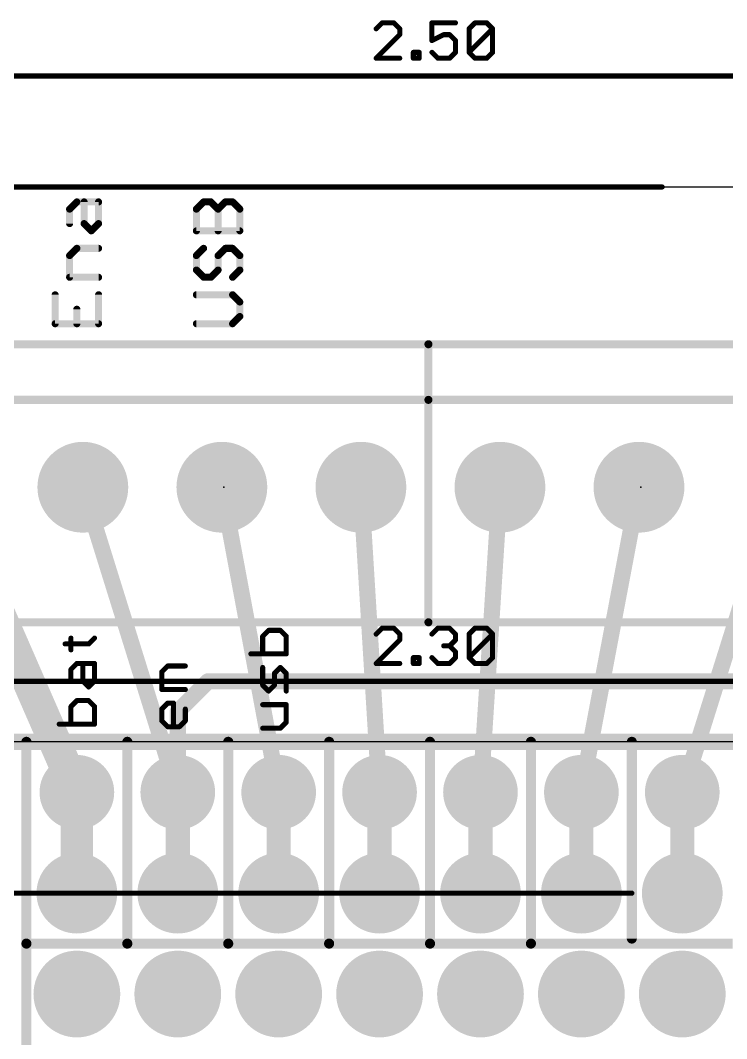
# Model space of a CAD drawing. Extents: x -40.9 to 40.6, y -25.5 to 30.2.
# Drawn here: x -10.31 to 7.47, y 3.96 to 29.59 of the extents above; entities that cross this region are included whole.
import ezdxf

# ---------------------------------------------------------------- set-up
doc = ezdxf.new("R2010")
doc.units = 0
for name, color, linetype in [('1', 12, 'CONTINUOUS'), ('16', 132, 'CONTINUOUS'), ('17', 110, 'CONTINUOUS'), ('18', 110, 'CONTINUOUS'), ('20', 53, 'CONTINUOUS'), ('21', 40, 'CONTINUOUS'), ('23', 53, 'CONTINUOUS'), ('29', 253, 'CONTINUOUS'), ('30', 253, 'CONTINUOUS'), ('47', 253, 'CONTINUOUS')]:
    doc.layers.add(name, color=color, linetype=linetype)

# ---------------------------------------------------------------- blocks, each defined once
blk = doc.blocks.new('ROUNDP')
at = {"const_width": 0.5}
blk.add_lwpolyline([(0, -0.25, 1), (0, 0.25, 1), (0, -0.25)], format="xyb", dxfattribs=at)
blk = doc.blocks.new('ROUNDV')
at = {"const_width": 0.5}
blk.add_lwpolyline([(0, -0.25, 1), (0, 0.25, 1), (0, -0.25)], format="xyb", dxfattribs=at)

msp = doc.modelspace()

# ---------------------------------------------------------------- linework, layer by layer
at = {"layer": '1'}
for points, const_width in [([(-8.89, 10.16), (-12.24, 17.84)], 0.8128), ([(-6.35, 10.16), (-8.74, 17.84)], 0.4064), ([(-3.81, 10.16), (-5.24, 17.84)], 0.4064), ([(-1.27, 10.16), (-1.74, 17.84)], 0.4064), ([(1.27, 10.16), (1.76, 17.84)], 0.4064), ([(3.81, 10.16), (5.26, 17.84)], 0.4064), ([(6.35, 10.16), (8.76, 17.84)], 0.4064)]:
    msp.add_lwpolyline(points, dxfattribs=dict(at, const_width=const_width))
for points, const_width in [([(-8.643, 17.8702, 1), (-8.837, 17.8098)], 0.2032), ([(-5.1401, 17.8586, 1), (-5.3399, 17.8214)], 0.2032), ([(-1.6386, 17.8462, 1), (-1.8414, 17.8338)], 0.2032), ([(1.8614, 17.8335, 1), (1.6586, 17.8465)], 0.2032), ([(5.3598, 17.8212, 1), (5.1602, 17.8588)], 0.2032), ([(-9.0763, 10.0788, 1), (-8.7037, 10.2412)], 0.4064), ([(-6.447, 10.1298, 1), (-6.253, 10.1902)], 0.2032), ([(-3.9099, 10.1414, 1), (-3.7101, 10.1786)], 0.2032), ([(-1.3714, 10.1538, 1), (-1.1686, 10.1662)], 0.2032), ([(1.1686, 10.1665, 1), (1.3714, 10.1535)], 0.2032), ([(3.7102, 10.1788, 1), (3.9098, 10.1412)], 0.2032), ([(6.2531, 10.1904, 1), (6.4469, 10.1296)], 0.2032)]:
    msp.add_lwpolyline(points, format="xyb", dxfattribs=dict(at, const_width=const_width))
at = {"layer": '16'}
for points, const_width in [([(-6.35, 12.192), (-5.588, 12.954)], 0.4064), ([(-5.588, 12.954), (23.622, 12.954)], 0.4064), ([(-6.35, 10.16), (-6.35, 12.192)], 0.4064), ([(-8.89, 10.16), (-8.89, 7.62)], 0.8128), ([(-6.35, 7.62), (-6.35, 10.16)], 0.4064), ([(-3.81, 10.16), (-3.81, 7.62)], 0.4064), ([(-1.27, 7.62), (-1.27, 10.16)], 0.4064), ([(1.27, 10.16), (1.27, 7.62)], 0.4064), ([(3.81, 7.62), (3.81, 10.16)], 0.4064), ([(6.35, 10.16), (6.35, 7.62)], 0.4064)]:
    msp.add_lwpolyline(points, dxfattribs=dict(at, const_width=const_width))
for points, const_width in [([(-5.588, 13.0556, 1), (-5.588, 12.8524)], 0.2032), ([(-5.5162, 12.8822, 1), (-5.6598, 13.0258)], 0.2032), ([(-6.2484, 12.192, 1), (-6.4516, 12.192)], 0.2032), ([(-6.4218, 12.2638, 1), (-6.2782, 12.1202)], 0.2032), ([(-8.6868, 10.16, 1), (-9.0932, 10.16)], 0.4064), ([(-6.2484, 10.16, 1), (-6.4516, 10.16)], 0.2032), ([(-6.4516, 10.16, 1), (-6.2484, 10.16)], 0.2032), ([(-3.7084, 10.16, 1), (-3.9116, 10.16)], 0.2032), ([(-1.1684, 10.16, 1), (-1.3716, 10.16)], 0.2032), ([(1.3716, 10.16, 1), (1.1684, 10.16)], 0.2032), ([(3.9116, 10.16, 1), (3.7084, 10.16)], 0.2032), ([(6.4516, 10.16, 1), (6.2484, 10.16)], 0.2032), ([(-9.0932, 7.62, 1), (-8.6868, 7.62)], 0.4064), ([(-6.4516, 7.62, 1), (-6.2484, 7.62)], 0.2032), ([(-3.9116, 7.62, 1), (-3.7084, 7.62)], 0.2032), ([(-1.3716, 7.62, 1), (-1.1684, 7.62)], 0.2032), ([(1.1684, 7.62, 1), (1.3716, 7.62)], 0.2032), ([(3.7084, 7.62, 1), (3.9116, 7.62)], 0.2032), ([(6.2484, 7.62, 1), (6.4516, 7.62)], 0.2032)]:
    msp.add_lwpolyline(points, format="xyb", dxfattribs=dict(at, const_width=const_width))
at = {"layer": '20'}
msp.add_line((-29.21, 25.4), (29.21, 25.4), dxfattribs=at)
at = {"layer": '21'}
msp.add_line((22.86, 11.43), (-22.86, 11.43), dxfattribs=at)
for points, const_width in [([(-9.0727, 24.8422), (-8.8905, 25.0244)], 0.1778), ([(-9.0727, 24.4778), (-9.0727, 24.8422)], 0.1778), ([(-8.8905, 25.0244), (-8.3439, 25.0244)], 0.1778), ([(-8.7083, 24.4778), (-8.7083, 25.0244)], 0.1778), ([(-8.3439, 25.0244), (-8.3439, 24.4778)], 0.1778), ([(-5.881, 24.8422), (-5.6988, 25.0244)], 0.1778), ([(-5.881, 24.2956), (-5.881, 24.8422)], 0.1778), ([(-5.6988, 25.0244), (-5.5167, 25.0244)], 0.1778), ([(-5.5167, 25.0244), (-5.3345, 24.8422)], 0.1778), ([(-5.3345, 24.8422), (-5.1523, 25.0244)], 0.1778), ([(-5.3345, 24.2956), (-5.3345, 24.8422)], 0.1778), ([(-5.1523, 25.0244), (-4.9701, 25.0244)], 0.1778), ([(-4.9701, 25.0244), (-4.7879, 24.8422)], 0.1778), ([(-4.7879, 24.8422), (-4.7879, 24.2956)], 0.1778), ([(-8.5261, 24.2956), (-8.7083, 24.4778)], 0.1778), ([(-8.3439, 24.4778), (-8.5261, 24.2956)], 0.1778), ([(-4.7879, 24.2956), (-5.881, 24.2956)], 0.1778), ([(-9.0727, 23.6728), (-8.8905, 23.855)], 0.1778), ([(-8.8905, 23.855), (-8.3439, 23.855)], 0.1778), ([(-5.6988, 23.855), (-5.881, 23.6728)], 0.1778), ([(-5.3345, 23.6728), (-5.1523, 23.855)], 0.1778), ([(-5.1523, 23.855), (-4.9701, 23.855)], 0.1778), ([(-4.9701, 23.855), (-4.7879, 23.6728)], 0.1778), ([(-9.0727, 23.1262), (-9.0727, 23.6728)], 0.1778), ([(-5.881, 23.6728), (-5.881, 23.3084)], 0.1778), ([(-5.3345, 23.3084), (-5.3345, 23.6728)], 0.1778), ([(-4.7879, 23.6728), (-4.7879, 23.3084)], 0.1778), ([(-5.881, 23.3084), (-5.6988, 23.1262)], 0.1778), ([(-5.5167, 23.1262), (-5.3345, 23.3084)], 0.1778), ([(-4.7879, 23.3084), (-4.9701, 23.1262)], 0.1778), ([(-8.3439, 23.1262), (-9.0727, 23.1262)], 0.1778), ([(-5.6988, 23.1262), (-5.5167, 23.1262)], 0.1778), ([(-9.437, 22.6856), (-9.437, 21.9568)], 0.1778), ([(-8.3439, 21.9568), (-8.3439, 22.6856)], 0.1778), ([(-4.9701, 22.6856), (-5.881, 22.6856)], 0.1778), ([(-4.7879, 22.5034), (-4.9701, 22.6856)], 0.1778), ([(-4.7879, 22.139), (-4.7879, 22.5034)], 0.1778), ([(-8.8905, 21.9568), (-8.8905, 22.3212)], 0.1778), ([(-4.9701, 21.9568), (-4.7879, 22.139)], 0.1778), ([(-9.437, 21.9568), (-8.3439, 21.9568)], 0.1778), ([(-5.881, 21.9568), (-4.9701, 21.9568)], 0.1778), ([(-0.04, 21.44), (-10.54, 21.44)], 0.2032), ([(-0.04, 20.04), (-0.04, 21.44)], 0.2032), ([(10.46, 21.44), (-0.04, 21.44)], 0.2032), ([(-0.04, 21.44), (-0.04, 20.04)], 0.2032), ([(-0.04, 20.04), (-10.54, 20.04)], 0.2032), ([(-0.04, 14.44), (-0.04, 20.04)], 0.2032), ([(-0.04, 20.04), (-0.04, 14.44)], 0.2032), ([(10.46, 20.04), (-0.04, 20.04)], 0.2032), ([(-10.54, 14.44), (-0.04, 14.44)], 0.2032), ([(-0.04, 14.44), (10.46, 14.44)], 0.2032), ([(-9.0387, 13.7455), (-9.0387, 14.0421)], 0.127), ([(-8.5938, 13.8938), (-8.4455, 14.0421)], 0.127), ([(-4.0644, 14.2371), (-4.2127, 14.0888)], 0.127), ([(-4.2127, 14.0888), (-4.2127, 13.6439)], 0.127), ([(-3.7678, 14.2371), (-4.0644, 14.2371)], 0.127), ([(-3.6195, 14.0888), (-3.7678, 14.2371)], 0.127), ([(-3.6195, 13.6439), (-3.6195, 14.0888)], 0.127), ([(-9.187, 13.8938), (-8.5938, 13.8938)], 0.127), ([(-4.5093, 13.6439), (-3.6195, 13.6439)], 0.127), ([(-9.0387, 13.2549), (-8.8904, 13.4032)], 0.127), ([(-8.8904, 13.4032), (-8.4455, 13.4032)], 0.127), ([(-8.7421, 12.9583), (-8.7421, 13.4032)], 0.127), ([(-8.4455, 13.4032), (-8.4455, 12.9583)], 0.127), ([(-6.7527, 13.1914), (-6.6044, 13.3397)], 0.127), ([(-6.6044, 13.3397), (-6.1595, 13.3397)], 0.127), ([(-4.2127, 12.8567), (-4.2127, 13.3016)], 0.127), ([(-3.7678, 13.3016), (-3.9161, 13.1533)], 0.127), ([(-3.6195, 13.1533), (-3.7678, 13.3016)], 0.127), ([(-9.0387, 12.9583), (-9.0387, 13.2549)], 0.127), ([(-6.7527, 12.7465), (-6.7527, 13.1914)], 0.127), ([(-3.9161, 13.1533), (-3.9161, 12.8567)], 0.127), ([(-3.6195, 12.7084), (-3.6195, 13.1533)], 0.127), ([(-8.5938, 12.81), (-8.7421, 12.9583)], 0.127), ([(-8.4455, 12.9583), (-8.5938, 12.81)], 0.127), ([(-4.0644, 12.7084), (-4.2127, 12.8567)], 0.127), ([(-3.9161, 12.8567), (-4.0644, 12.7084)], 0.127), ([(-6.1595, 12.7465), (-6.7527, 12.7465)], 0.127), ([(-8.8904, 12.4677), (-9.0387, 12.3194)], 0.127), ([(-9.0387, 12.3194), (-9.0387, 11.8745)], 0.127), ([(-8.5938, 12.4677), (-8.8904, 12.4677)], 0.127), ([(-8.4455, 12.3194), (-8.5938, 12.4677)], 0.127), ([(-8.4455, 11.8745), (-8.4455, 12.3194)], 0.127), ([(-6.7527, 12.2559), (-6.6044, 12.4042)], 0.127), ([(-6.7527, 11.9593), (-6.7527, 12.2559)], 0.127), ([(-6.6044, 12.4042), (-6.4561, 12.4042)], 0.127), ([(-6.4561, 12.4042), (-6.4561, 11.811)], 0.127), ([(-6.1595, 12.2559), (-6.1595, 11.9593)], 0.127), ([(-3.6195, 12.3661), (-4.2127, 12.3661)], 0.127), ([(-3.6195, 11.9212), (-3.6195, 12.3661)], 0.127), ([(-9.3353, 11.8745), (-8.4455, 11.8745)], 0.127), ([(-6.6044, 11.811), (-6.7527, 11.9593)], 0.127), ([(-6.3078, 11.811), (-6.6044, 11.811)], 0.127), ([(-6.1595, 11.9593), (-6.3078, 11.811)], 0.127), ([(-4.2127, 11.7729), (-3.7678, 11.7729)], 0.127), ([(-3.7678, 11.7729), (-3.6195, 11.9212)], 0.127), ([(-22.86, 11.43), (22.86, 11.43)], 0.4064), ([(-10.16, 6.35), (-10.16, 11.43)], 0.254), ([(-7.62, 11.43), (-7.62, 6.35)], 0.254), ([(-5.08, 11.43), (-5.08, 6.35)], 0.254), ([(-2.54, 6.35), (-2.54, 11.43)], 0.254), ([(0, 6.35), (0, 11.43)], 0.254), ([(2.54, 11.43), (2.54, 6.35)], 0.254), ([(5.08, 6.477), (5.08, 11.43)], 0.254), ([(-8.89, 10.16), (-8.89, 7.62)], 0.4064), ([(-6.35, 10.16), (-6.35, 7.62)], 0.4064), ([(-3.81, 10.16), (-3.81, 7.62)], 0.4064), ([(-1.27, 10.16), (-1.27, 7.62)], 0.4064), ([(-1.27, 9.906), (-1.27, 7.874)], 0.4064), ([(1.27, 8.128), (1.27, 9.906)], 0.4064), ([(3.81, 9.906), (3.81, 7.874)], 0.4064), ([(6.35, 7.874), (6.35, 9.906)], 0.4064), ([(-10.16, 6.35), (-7.62, 6.35)], 0.254), ([(-10.16, -6.4135), (-10.16, 6.35)], 0.254), ([(-7.62, 6.35), (-5.08, 6.35)], 0.254), ([(-5.08, 6.35), (-2.54, 6.35)], 0.254), ([(-2.54, 6.35), (0, 6.35)], 0.254), ([(0, 6.35), (2.54, 6.35)], 0.254), ([(2.54, 6.35), (7.62, 6.35)], 0.254)]:
    msp.add_lwpolyline(points, dxfattribs=dict(at, const_width=const_width))
for points, const_width in [([(-9.0282, 24.8422, 1), (-9.1171, 24.8422)], 0.0889), ([(-9.1041, 24.8736, 1), (-9.0412, 24.8107)], 0.0889), ([(-8.8905, 25.0688, 1), (-8.8905, 24.9799)], 0.0889), ([(-8.859, 24.9929, 1), (-8.9219, 25.0558)], 0.0889), ([(-8.6638, 25.0244, 1), (-8.7527, 25.0244)], 0.0889), ([(-8.2995, 25.0244, 1), (-8.3883, 25.0244)], 0.0889), ([(-8.3439, 24.9799, 1), (-8.3439, 25.0688)], 0.0889), ([(-5.8366, 24.8422, 1), (-5.9255, 24.8422)], 0.0889), ([(-5.9125, 24.8736, 1), (-5.8496, 24.8107)], 0.0889), ([(-5.6988, 25.0688, 1), (-5.6988, 24.9799)], 0.0889), ([(-5.6674, 24.9929, 1), (-5.7303, 25.0558)], 0.0889), ([(-5.4852, 25.0558, 1), (-5.5481, 24.9929)], 0.0889), ([(-5.5167, 24.9799, 1), (-5.5167, 25.0688)], 0.0889), ([(-5.29, 24.8422, 1), (-5.3789, 24.8422)], 0.0889), ([(-5.3659, 24.8736, 1), (-5.303, 24.8107)], 0.0889), ([(-5.3659, 24.8107, 1), (-5.303, 24.8736)], 0.0889), ([(-5.1523, 25.0688, 1), (-5.1523, 24.9799)], 0.0889), ([(-5.1208, 24.9929, 1), (-5.1837, 25.0558)], 0.0889), ([(-4.9387, 25.0558, 1), (-5.0015, 24.9929)], 0.0889), ([(-4.9701, 24.9799, 1), (-4.9701, 25.0688)], 0.0889), ([(-4.7435, 24.8422, 1), (-4.8324, 24.8422)], 0.0889), ([(-4.8193, 24.8107, 1), (-4.7565, 24.8736)], 0.0889), ([(-9.1171, 24.4778, 1), (-9.0282, 24.4778)], 0.0889), ([(-8.7527, 24.4778, 1), (-8.6638, 24.4778)], 0.0889), ([(-8.6768, 24.5092, 1), (-8.7397, 24.4464)], 0.0889), ([(-8.5575, 24.327, 1), (-8.4947, 24.2642)], 0.0889), ([(-8.5575, 24.2642, 1), (-8.4947, 24.327)], 0.0889), ([(-8.3883, 24.4778, 1), (-8.2995, 24.4778)], 0.0889), ([(-8.3125, 24.4464, 1), (-8.3753, 24.5092)], 0.0889), ([(-5.881, 24.34, 1), (-5.881, 24.2511)], 0.0889), ([(-4.7879, 24.2511, 1), (-4.7879, 24.34)], 0.0889), ([(-5.9255, 24.2956, 1), (-5.8366, 24.2956)], 0.0889), ([(-5.3789, 24.2956, 1), (-5.29, 24.2956)], 0.0889), ([(-4.8324, 24.2956, 1), (-4.7435, 24.2956)], 0.0889), ([(-8.8905, 23.8994, 1), (-8.8905, 23.8105)], 0.0889), ([(-8.859, 23.8235, 1), (-8.9219, 23.8864)], 0.0889), ([(-8.3439, 23.8105, 1), (-8.3439, 23.8994)], 0.0889), ([(-5.6674, 23.8235, 1), (-5.7303, 23.8864)], 0.0889), ([(-5.1523, 23.8994, 1), (-5.1523, 23.8105)], 0.0889), ([(-5.1208, 23.8235, 1), (-5.1837, 23.8864)], 0.0889), ([(-4.9387, 23.8864, 1), (-5.0015, 23.8235)], 0.0889), ([(-4.9701, 23.8105, 1), (-4.9701, 23.8994)], 0.0889), ([(-9.0282, 23.6728, 1), (-9.1171, 23.6728)], 0.0889), ([(-9.1041, 23.7042, 1), (-9.0412, 23.6413)], 0.0889), ([(-5.8366, 23.6728, 1), (-5.9255, 23.6728)], 0.0889), ([(-5.9125, 23.7042, 1), (-5.8496, 23.6413)], 0.0889), ([(-5.29, 23.6728, 1), (-5.3789, 23.6728)], 0.0889), ([(-5.3659, 23.7042, 1), (-5.303, 23.6413)], 0.0889), ([(-4.7435, 23.6728, 1), (-4.8324, 23.6728)], 0.0889), ([(-4.8193, 23.6413, 1), (-4.7565, 23.7042)], 0.0889), ([(-5.9255, 23.3084, 1), (-5.8366, 23.3084)], 0.0889), ([(-5.8496, 23.3398, 1), (-5.9125, 23.277)], 0.0889), ([(-5.3789, 23.3084, 1), (-5.29, 23.3084)], 0.0889), ([(-5.303, 23.277, 1), (-5.3659, 23.3398)], 0.0889), ([(-4.8324, 23.3084, 1), (-4.7435, 23.3084)], 0.0889), ([(-4.7565, 23.277, 1), (-4.8193, 23.3398)], 0.0889), ([(-9.0727, 23.1707, 1), (-9.0727, 23.0817)], 0.0889), ([(-9.1171, 23.1262, 1), (-9.0282, 23.1262)], 0.0889), ([(-8.3439, 23.0817, 1), (-8.3439, 23.1707)], 0.0889), ([(-5.6988, 23.1707, 1), (-5.6988, 23.0817)], 0.0889), ([(-5.7303, 23.0948, 1), (-5.6674, 23.1576)], 0.0889), ([(-5.5481, 23.1576, 1), (-5.4852, 23.0948)], 0.0889), ([(-5.5167, 23.0817, 1), (-5.5167, 23.1707)], 0.0889), ([(-5.0015, 23.1576, 1), (-4.9387, 23.0948)], 0.0889), ([(-9.3926, 22.6856, 1), (-9.4815, 22.6856)], 0.0889), ([(-8.2995, 22.6856, 1), (-8.3883, 22.6856)], 0.0889), ([(-5.881, 22.73, 1), (-5.881, 22.6411)], 0.0889), ([(-4.9387, 22.717, 1), (-5.0015, 22.6541)], 0.0889), ([(-4.9701, 22.6411, 1), (-4.9701, 22.73)], 0.0889), ([(-4.7435, 22.5034, 1), (-4.8324, 22.5034)], 0.0889), ([(-4.8193, 22.4719, 1), (-4.7565, 22.5348)], 0.0889), ([(-8.846, 22.3212, 1), (-8.9349, 22.3212)], 0.0889), ([(-4.8324, 22.139, 1), (-4.7435, 22.139)], 0.0889), ([(-4.7565, 22.1076, 1), (-4.8193, 22.1704)], 0.0889), ([(-9.437, 22.0013, 1), (-9.437, 21.9124)], 0.0889), ([(-9.4815, 21.9568, 1), (-9.3926, 21.9568)], 0.0889), ([(-8.9349, 21.9568, 1), (-8.846, 21.9568)], 0.0889), ([(-8.3883, 21.9568, 1), (-8.2995, 21.9568)], 0.0889), ([(-8.3439, 21.9124, 1), (-8.3439, 22.0013)], 0.0889), ([(-5.881, 22.0013, 1), (-5.881, 21.9124)], 0.0889), ([(-5.0015, 21.9882, 1), (-4.9387, 21.9254)], 0.0889), ([(-4.9701, 21.9124, 1), (-4.9701, 22.0013)], 0.0889), ([(0.0108, 21.44, 1), (-0.0908, 21.44)], 0.1016), ([(-0.04, 21.4908, 1), (-0.04, 21.3892)], 0.1016), ([(0.0108, 21.44, 1), (-0.0908, 21.44)], 0.1016), ([(-0.04, 21.3892, 1), (-0.04, 21.4908)], 0.1016), ([(0.0108, 20.04, 1), (-0.0908, 20.04)], 0.1016), ([(0.0108, 20.04, 1), (-0.0908, 20.04)], 0.1016), ([(-0.04, 20.0908, 1), (-0.04, 19.9892)], 0.1016), ([(-0.0908, 20.04, 1), (0.0108, 20.04)], 0.1016), ([(-0.0908, 20.04, 1), (0.0108, 20.04)], 0.1016), ([(-0.04, 19.9892, 1), (-0.04, 20.0908)], 0.1016), ([(-0.04, 14.4908, 1), (-0.04, 14.3892)], 0.1016), ([(-0.0908, 14.44, 1), (0.0108, 14.44)], 0.1016), ([(-0.0908, 14.44, 1), (0.0108, 14.44)], 0.1016), ([(-0.04, 14.3892, 1), (-0.04, 14.4908)], 0.1016), ([(-9.0069, 14.0421, 1), (-9.0704, 14.0421)], 0.0635), ([(-8.423, 14.0197, 1), (-8.468, 14.0646)], 0.0635), ([(-4.1809, 14.0888, 1), (-4.2444, 14.0888)], 0.0635), ([(-4.2351, 14.1113, 1), (-4.1902, 14.0664)], 0.0635), ([(-4.0644, 14.2689, 1), (-4.0644, 14.2054)], 0.0635), ([(-4.0419, 14.2147, 1), (-4.0868, 14.2596)], 0.0635), ([(-3.7453, 14.2596, 1), (-3.7902, 14.2147)], 0.0635), ([(-3.7678, 14.2054, 1), (-3.7678, 14.2689)], 0.0635), ([(-3.5878, 14.0888, 1), (-3.6513, 14.0888)], 0.0635), ([(-3.642, 14.0664, 1), (-3.597, 14.1113)], 0.0635), ([(-9.187, 13.9256, 1), (-9.187, 13.8621)], 0.0635), ([(-8.6162, 13.9163, 1), (-8.5713, 13.8714)], 0.0635), ([(-8.5938, 13.8621, 1), (-8.5938, 13.9256)], 0.0635), ([(-9.0704, 13.7455, 1), (-9.0069, 13.7455)], 0.0635), ([(-4.5093, 13.6757, 1), (-4.5093, 13.6122)], 0.0635), ([(-4.2444, 13.6439, 1), (-4.1809, 13.6439)], 0.0635), ([(-3.6513, 13.6439, 1), (-3.5878, 13.6439)], 0.0635), ([(-3.6195, 13.6122, 1), (-3.6195, 13.6757)], 0.0635), ([(-8.8904, 13.4349, 1), (-8.8904, 13.3714)], 0.0635), ([(-8.8679, 13.3807, 1), (-8.9128, 13.4256)], 0.0635), ([(-8.7103, 13.4032, 1), (-8.7738, 13.4032)], 0.0635), ([(-8.4138, 13.4032, 1), (-8.4773, 13.4032)], 0.0635), ([(-8.4455, 13.3714, 1), (-8.4455, 13.4349)], 0.0635), ([(-6.6044, 13.3714, 1), (-6.6044, 13.3079)], 0.0635), ([(-6.5819, 13.3172, 1), (-6.6268, 13.3621)], 0.0635), ([(-6.1595, 13.3079, 1), (-6.1595, 13.3714)], 0.0635), ([(-4.1809, 13.3016, 1), (-4.2444, 13.3016)], 0.0635), ([(-3.7453, 13.324, 1), (-3.7902, 13.2791)], 0.0635), ([(-3.7453, 13.2791, 1), (-3.7902, 13.324)], 0.0635), ([(-9.0069, 13.2549, 1), (-9.0704, 13.2549)], 0.0635), ([(-9.0611, 13.2773, 1), (-9.0162, 13.2324)], 0.0635), ([(-6.7209, 13.1914, 1), (-6.7844, 13.1914)], 0.0635), ([(-6.7751, 13.2138, 1), (-6.7302, 13.1689)], 0.0635), ([(-3.8843, 13.1533, 1), (-3.9478, 13.1533)], 0.0635), ([(-3.9385, 13.1757, 1), (-3.8936, 13.1308)], 0.0635), ([(-3.5878, 13.1533, 1), (-3.6513, 13.1533)], 0.0635), ([(-3.642, 13.1308, 1), (-3.597, 13.1757)], 0.0635), ([(-9.0704, 12.9583, 1), (-9.0069, 12.9583)], 0.0635), ([(-8.7196, 12.9808, 1), (-8.7645, 12.9359)], 0.0635), ([(-8.7738, 12.9583, 1), (-8.7103, 12.9583)], 0.0635), ([(-8.6162, 12.8325, 1), (-8.5713, 12.7876)], 0.0635), ([(-8.6162, 12.7876, 1), (-8.5713, 12.8325)], 0.0635), ([(-8.4773, 12.9583, 1), (-8.4138, 12.9583)], 0.0635), ([(-8.423, 12.9359, 1), (-8.468, 12.9808)], 0.0635), ([(-4.1902, 12.8792, 1), (-4.2351, 12.8343)], 0.0635), ([(-4.2444, 12.8567, 1), (-4.1809, 12.8567)], 0.0635), ([(-3.9478, 12.8567, 1), (-3.8843, 12.8567)], 0.0635), ([(-3.8936, 12.8343, 1), (-3.9385, 12.8792)], 0.0635), ([(-6.7527, 12.7783, 1), (-6.7527, 12.7148)], 0.0635), ([(-6.7844, 12.7465, 1), (-6.7209, 12.7465)], 0.0635), ([(-6.1595, 12.7148, 1), (-6.1595, 12.7783)], 0.0635), ([(-4.0868, 12.7309, 1), (-4.0419, 12.686)], 0.0635), ([(-4.0868, 12.686, 1), (-4.0419, 12.7309)], 0.0635), ([(-3.6513, 12.7084, 1), (-3.5878, 12.7084)], 0.0635), ([(-9.0069, 12.3194, 1), (-9.0704, 12.3194)], 0.0635), ([(-9.0611, 12.3418, 1), (-9.0162, 12.2969)], 0.0635), ([(-8.8904, 12.4994, 1), (-8.8904, 12.4359)], 0.0635), ([(-8.8679, 12.4452, 1), (-8.9128, 12.4901)], 0.0635), ([(-8.5713, 12.4901, 1), (-8.6162, 12.4452)], 0.0635), ([(-8.5938, 12.4359, 1), (-8.5938, 12.4994)], 0.0635), ([(-8.4138, 12.3194, 1), (-8.4773, 12.3194)], 0.0635), ([(-8.468, 12.2969, 1), (-8.423, 12.3418)], 0.0635), ([(-6.7209, 12.2559, 1), (-6.7844, 12.2559)], 0.0635), ([(-6.7751, 12.2783, 1), (-6.7302, 12.2334)], 0.0635), ([(-6.6044, 12.4359, 1), (-6.6044, 12.3724)], 0.0635), ([(-6.5819, 12.3817, 1), (-6.6268, 12.4266)], 0.0635), ([(-6.4243, 12.4042, 1), (-6.4878, 12.4042)], 0.0635), ([(-6.4561, 12.3724, 1), (-6.4561, 12.4359)], 0.0635), ([(-6.1278, 12.2559, 1), (-6.1913, 12.2559)], 0.0635), ([(-4.2127, 12.3978, 1), (-4.2127, 12.3343)], 0.0635), ([(-3.5878, 12.3661, 1), (-3.6513, 12.3661)], 0.0635), ([(-3.6195, 12.3343, 1), (-3.6195, 12.3978)], 0.0635), ([(-9.3353, 11.9063, 1), (-9.3353, 11.8428)], 0.0635), ([(-9.0704, 11.8745, 1), (-9.0069, 11.8745)], 0.0635), ([(-8.4773, 11.8745, 1), (-8.4138, 11.8745)], 0.0635), ([(-8.4455, 11.8428, 1), (-8.4455, 11.9063)], 0.0635), ([(-6.7302, 11.9817, 1), (-6.7751, 11.9368)], 0.0635), ([(-6.7844, 11.9593, 1), (-6.7209, 11.9593)], 0.0635), ([(-6.6044, 11.8428, 1), (-6.6044, 11.7792)], 0.0635), ([(-6.6268, 11.7885, 1), (-6.5819, 11.8335)], 0.0635), ([(-6.4878, 11.811, 1), (-6.4243, 11.811)], 0.0635), ([(-6.3302, 11.8335, 1), (-6.2853, 11.7885)], 0.0635), ([(-6.3078, 11.7792, 1), (-6.3078, 11.8428)], 0.0635), ([(-6.1913, 11.9593, 1), (-6.1278, 11.9593)], 0.0635), ([(-6.137, 11.9368, 1), (-6.182, 11.9817)], 0.0635), ([(-4.2127, 11.8047, 1), (-4.2127, 11.7411)], 0.0635), ([(-3.7902, 11.7954, 1), (-3.7453, 11.7504)], 0.0635), ([(-3.7678, 11.7411, 1), (-3.7678, 11.8047)], 0.0635), ([(-3.6513, 11.9212, 1), (-3.5878, 11.9212)], 0.0635), ([(-3.597, 11.8987, 1), (-3.642, 11.9436)], 0.0635), ([(-10.0965, 11.43, 1), (-10.2235, 11.43)], 0.127), ([(-7.5565, 11.43, 1), (-7.6835, 11.43)], 0.127), ([(-5.0165, 11.43, 1), (-5.1435, 11.43)], 0.127), ([(-2.4765, 11.43, 1), (-2.6035, 11.43)], 0.127), ([(0.0635, 11.43, 1), (-0.0635, 11.43)], 0.127), ([(2.6035, 11.43, 1), (2.4765, 11.43)], 0.127), ([(5.1435, 11.43, 1), (5.0165, 11.43)], 0.127), ([(-8.7884, 10.16, 1), (-8.9916, 10.16)], 0.2032), ([(-6.2484, 10.16, 1), (-6.4516, 10.16)], 0.2032), ([(-3.7084, 10.16, 1), (-3.9116, 10.16)], 0.2032), ([(-1.1684, 10.16, 1), (-1.3716, 10.16)], 0.2032), ([(-1.1684, 9.906, 1), (-1.3716, 9.906)], 0.2032), ([(1.3716, 9.906, 1), (1.1684, 9.906)], 0.2032), ([(3.9116, 9.906, 1), (3.7084, 9.906)], 0.2032), ([(6.4516, 9.906, 1), (6.2484, 9.906)], 0.2032), ([(1.1684, 8.128, 1), (1.3716, 8.128)], 0.2032), ([(-1.3716, 7.874, 1), (-1.1684, 7.874)], 0.2032), ([(3.7084, 7.874, 1), (3.9116, 7.874)], 0.2032), ([(6.2484, 7.874, 1), (6.4516, 7.874)], 0.2032), ([(-8.9916, 7.62, 1), (-8.7884, 7.62)], 0.2032), ([(-6.4516, 7.62, 1), (-6.2484, 7.62)], 0.2032), ([(-3.9116, 7.62, 1), (-3.7084, 7.62)], 0.2032), ([(-1.3716, 7.62, 1), (-1.1684, 7.62)], 0.2032), ([(-10.16, 6.4135, 1), (-10.16, 6.2865)], 0.127), ([(-10.0965, 6.35, 1), (-10.2235, 6.35)], 0.127), ([(-10.2235, 6.35, 1), (-10.0965, 6.35)], 0.127), ([(-7.62, 6.4135, 1), (-7.62, 6.2865)], 0.127), ([(-7.6835, 6.35, 1), (-7.5565, 6.35)], 0.127), ([(-7.62, 6.2865, 1), (-7.62, 6.4135)], 0.127), ([(-5.08, 6.4135, 1), (-5.08, 6.2865)], 0.127), ([(-5.1435, 6.35, 1), (-5.0165, 6.35)], 0.127), ([(-5.08, 6.2865, 1), (-5.08, 6.4135)], 0.127), ([(-2.54, 6.4135, 1), (-2.54, 6.2865)], 0.127), ([(-2.6035, 6.35, 1), (-2.4765, 6.35)], 0.127), ([(-2.54, 6.2865, 1), (-2.54, 6.4135)], 0.127), ([(0, 6.4135, 1), (0, 6.2865)], 0.127), ([(-0.0635, 6.35, 1), (0.0635, 6.35)], 0.127), ([(0, 6.2865, 1), (0, 6.4135)], 0.127), ([(2.54, 6.4135, 1), (2.54, 6.2865)], 0.127), ([(2.4765, 6.35, 1), (2.6035, 6.35)], 0.127), ([(2.54, 6.2865, 1), (2.54, 6.4135)], 0.127), ([(5.0165, 6.477, 1), (5.1435, 6.477)], 0.127)]:
    msp.add_lwpolyline(points, format="xyb", dxfattribs=dict(at, const_width=const_width))
at = {"layer": '23'}
for p in [(-5.19, 17.84), (5.31, 17.84), (5.08, 7.62)]:
    msp.add_point(p, dxfattribs=at)
at = {"layer": '30', "const_width": 0.6096}
for points in [[(-8.89, 10.414), (-8.89, 7.62)], [(-6.35, 7.366), (-6.35, 10.414)], [(-3.81, 10.414), (-3.81, 7.62)], [(-1.27, 7.62), (-1.27, 10.414)], [(1.27, 10.414), (1.27, 7.62)], [(3.81, 10.414), (3.81, 7.62)], [(6.35, 7.62), (6.35, 10.16)]]:
    msp.add_lwpolyline(points, dxfattribs=at)
at = {"layer": '30', "const_width": 0.3048}
for points in [[(-8.7376, 10.414, 1), (-9.0424, 10.414)], [(-6.1976, 10.414, 1), (-6.5024, 10.414)], [(-3.6576, 10.414, 1), (-3.9624, 10.414)], [(-1.1176, 10.414, 1), (-1.4224, 10.414)], [(1.4224, 10.414, 1), (1.1176, 10.414)], [(3.9624, 10.414, 1), (3.6576, 10.414)], [(6.5024, 10.16, 1), (6.1976, 10.16)], [(-9.0424, 7.62, 1), (-8.7376, 7.62)], [(-3.9624, 7.62, 1), (-3.6576, 7.62)], [(-1.4224, 7.62, 1), (-1.1176, 7.62)], [(1.1176, 7.62, 1), (1.4224, 7.62)], [(3.6576, 7.62, 1), (3.9624, 7.62)], [(6.1976, 7.62, 1), (6.5024, 7.62)], [(-6.5024, 7.366, 1), (-6.1976, 7.366)]]:
    msp.add_lwpolyline(points, format="xyb", dxfattribs=at)
at = {"layer": '47'}
for points, const_width in [([(-1.2074, 29.5313), (-1.3557, 29.383)], 0.127), ([(-0.9108, 29.5313), (-1.2074, 29.5313)], 0.127), ([(-0.7625, 29.383), (-0.9108, 29.5313)], 0.127), ([(0.6407, 29.5313), (0.0476, 29.5313)], 0.127), ([(0.0476, 29.5313), (0.0476, 29.0864)], 0.127), ([(0.9831, 29.383), (1.1314, 29.5313)], 0.127), ([(1.1314, 29.5313), (1.428, 29.5313)], 0.127), ([(1.428, 29.5313), (1.5763, 29.383)], 0.127), ([(-1.3557, 28.6415), (-0.7625, 29.2347)], 0.127), ([(-0.7625, 29.2347), (-0.7625, 29.383)], 0.127), ([(0.0476, 29.0864), (0.3442, 29.2347)], 0.127), ([(0.3442, 29.2347), (0.4924, 29.2347)], 0.127), ([(0.4924, 29.2347), (0.6407, 29.0864)], 0.127), ([(0.9831, 28.7898), (0.9831, 29.383)], 0.127), ([(0.9831, 28.7898), (1.5763, 29.383)], 0.127), ([(1.5763, 29.383), (1.5763, 28.7898)], 0.127), ([(0.6407, 29.0864), (0.6407, 28.7898)], 0.127), ([(-0.4202, 28.6415), (-0.4202, 28.7898)], 0.127), ([(-0.4202, 28.7898), (-0.2719, 28.7898)], 0.127), ([(-0.2719, 28.7898), (-0.2719, 28.6415)], 0.127), ([(0.1959, 28.6415), (0.0476, 28.7898)], 0.127), ([(0.6407, 28.7898), (0.4924, 28.6415)], 0.127), ([(1.1314, 28.6415), (0.9831, 28.7898)], 0.127), ([(1.5763, 28.7898), (1.428, 28.6415)], 0.127), ([(-0.7625, 28.6415), (-1.3557, 28.6415)], 0.127), ([(-0.2719, 28.6415), (-0.4202, 28.6415)], 0.127), ([(0.4924, 28.6415), (0.1959, 28.6415)], 0.127), ([(1.428, 28.6415), (1.1314, 28.6415)], 0.127), ([(-31.685, 28.194), (31.685, 28.194)], 0.13), ([(5.842, 25.4), (-35.732, 25.4)], 0.13), ([(-1.2074, 14.2913), (-1.3557, 14.143)], 0.127), ([(-0.9108, 14.2913), (-1.2074, 14.2913)], 0.127), ([(-0.7625, 14.143), (-0.9108, 14.2913)], 0.127), ([(-0.7625, 13.9947), (-0.7625, 14.143)], 0.127), ([(0.0476, 14.143), (0.1959, 14.2913)], 0.127), ([(0.1959, 14.2913), (0.4924, 14.2913)], 0.127), ([(0.4924, 14.2913), (0.6407, 14.143)], 0.127), ([(0.6407, 14.143), (0.6407, 13.9947)], 0.127), ([(0.9831, 14.143), (1.1314, 14.2913)], 0.127), ([(0.9831, 13.5498), (0.9831, 14.143)], 0.127), ([(0.9831, 13.5498), (1.5763, 14.143)], 0.127), ([(1.1314, 14.2913), (1.428, 14.2913)], 0.127), ([(1.428, 14.2913), (1.5763, 14.143)], 0.127), ([(1.5763, 14.143), (1.5763, 13.5498)], 0.127), ([(-1.3557, 13.4015), (-0.7625, 13.9947)], 0.127), ([(0.4924, 13.8464), (0.3442, 13.8464)], 0.127), ([(0.6407, 13.9947), (0.4924, 13.8464)], 0.127), ([(0.4924, 13.8464), (0.6407, 13.6981)], 0.127), ([(-0.4202, 13.4015), (-0.4202, 13.5498)], 0.127), ([(-0.4202, 13.5498), (-0.2719, 13.5498)], 0.127), ([(-0.2719, 13.5498), (-0.2719, 13.4015)], 0.127), ([(0.1959, 13.4015), (0.0476, 13.5498)], 0.127), ([(0.6407, 13.5498), (0.4924, 13.4015)], 0.127), ([(0.6407, 13.6981), (0.6407, 13.5498)], 0.127), ([(1.1314, 13.4015), (0.9831, 13.5498)], 0.127), ([(1.5763, 13.5498), (1.428, 13.4015)], 0.127), ([(-0.7625, 13.4015), (-1.3557, 13.4015)], 0.127), ([(-0.2719, 13.4015), (-0.4202, 13.4015)], 0.127), ([(0.4924, 13.4015), (0.1959, 13.4015)], 0.127), ([(1.428, 13.4015), (1.1314, 13.4015)], 0.127), ([(-29.145, 12.954), (29.145, 12.954)], 0.13), ([(5.08, 7.62), (-35.732, 7.62)], 0.13)]:
    msp.add_lwpolyline(points, dxfattribs=dict(at, const_width=const_width))
for points, const_width in [([(-1.2074, 29.563, 1), (-1.2074, 29.4995)], 0.0635), ([(-1.185, 29.5088, 1), (-1.2299, 29.5537)], 0.0635), ([(-0.8884, 29.5537, 1), (-0.9333, 29.5088)], 0.0635), ([(-0.9108, 29.4995, 1), (-0.9108, 29.563)], 0.0635), ([(0.0793, 29.5313, 1), (0.0158, 29.5313)], 0.0635), ([(0.0476, 29.563, 1), (0.0476, 29.4995)], 0.0635), ([(0.6407, 29.4995, 1), (0.6407, 29.563)], 0.0635), ([(1.1314, 29.563, 1), (1.1314, 29.4995)], 0.0635), ([(1.1538, 29.5088, 1), (1.1089, 29.5537)], 0.0635), ([(1.4504, 29.5537, 1), (1.4055, 29.5088)], 0.0635), ([(1.428, 29.4995, 1), (1.428, 29.563)], 0.0635), ([(-1.3782, 29.4054, 1), (-1.3333, 29.3605)], 0.0635), ([(-0.7308, 29.383, 1), (-0.7943, 29.383)], 0.0635), ([(-0.7943, 29.2347, 1), (-0.7308, 29.2347)], 0.0635), ([(-0.7401, 29.2122, 1), (-0.785, 29.2571)], 0.0635), ([(-0.785, 29.3605, 1), (-0.7401, 29.4054)], 0.0635), ([(0.3442, 29.2664, 1), (0.3442, 29.2029)], 0.0635), ([(0.3583, 29.2063, 1), (0.33, 29.2631)], 0.0635), ([(0.5149, 29.2571, 1), (0.47, 29.2122)], 0.0635), ([(0.4924, 29.2029, 1), (0.4924, 29.2664)], 0.0635), ([(1.0148, 29.383, 1), (0.9513, 29.383)], 0.0635), ([(0.9606, 29.4054, 1), (1.0055, 29.3605)], 0.0635), ([(1.608, 29.383, 1), (1.5445, 29.383)], 0.0635), ([(1.5987, 29.3605, 1), (1.5538, 29.4054)], 0.0635), ([(1.5538, 29.3605, 1), (1.5987, 29.4054)], 0.0635), ([(0.0158, 29.0864, 1), (0.0793, 29.0864)], 0.0635), ([(0.0334, 29.1148, 1), (0.0618, 29.058)], 0.0635), ([(0.6725, 29.0864, 1), (0.609, 29.0864)], 0.0635), ([(0.6183, 29.0639, 1), (0.6632, 29.1088)], 0.0635), ([(-0.3884, 28.7898, 1), (-0.4519, 28.7898)], 0.0635), ([(-0.4202, 28.8215, 1), (-0.4202, 28.758)], 0.0635), ([(-0.2402, 28.7898, 1), (-0.3037, 28.7898)], 0.0635), ([(-0.2719, 28.758, 1), (-0.2719, 28.8215)], 0.0635), ([(0.07, 28.8122, 1), (0.0251, 28.7673)], 0.0635), ([(0.609, 28.7898, 1), (0.6725, 28.7898)], 0.0635), ([(0.6632, 28.7673, 1), (0.6183, 28.8122)], 0.0635), ([(1.0055, 28.8122, 1), (0.9606, 28.7673)], 0.0635), ([(0.9606, 28.8122, 1), (1.0055, 28.7673)], 0.0635), ([(0.9513, 28.7898, 1), (1.0148, 28.7898)], 0.0635), ([(1.5445, 28.7898, 1), (1.608, 28.7898)], 0.0635), ([(1.5987, 28.7673, 1), (1.5538, 28.8122)], 0.0635), ([(-1.3782, 28.664, 1), (-1.3333, 28.619)], 0.0635), ([(-1.3557, 28.6732, 1), (-1.3557, 28.6098)], 0.0635), ([(-0.7625, 28.6098, 1), (-0.7625, 28.6732)], 0.0635), ([(-0.4202, 28.6732, 1), (-0.4202, 28.6098)], 0.0635), ([(-0.4519, 28.6415, 1), (-0.3884, 28.6415)], 0.0635), ([(-0.3037, 28.6415, 1), (-0.2402, 28.6415)], 0.0635), ([(-0.2719, 28.6098, 1), (-0.2719, 28.6732)], 0.0635), ([(0.1959, 28.6732, 1), (0.1959, 28.6098)], 0.0635), ([(0.1734, 28.619, 1), (0.2183, 28.664)], 0.0635), ([(0.47, 28.664, 1), (0.5149, 28.619)], 0.0635), ([(0.4924, 28.6098, 1), (0.4924, 28.6732)], 0.0635), ([(1.1314, 28.6732, 1), (1.1314, 28.6098)], 0.0635), ([(1.1089, 28.619, 1), (1.1538, 28.664)], 0.0635), ([(1.4055, 28.664, 1), (1.4504, 28.619)], 0.0635), ([(1.428, 28.6098, 1), (1.428, 28.6732)], 0.0635), ([(5.842, 25.3675, 1), (5.842, 25.4325)], 0.065), ([(-1.3782, 14.1654, 1), (-1.3333, 14.1205)], 0.0635), ([(-1.2074, 14.323, 1), (-1.2074, 14.2595)], 0.0635), ([(-1.185, 14.2688, 1), (-1.2299, 14.3137)], 0.0635), ([(-0.8884, 14.3137, 1), (-0.9333, 14.2688)], 0.0635), ([(-0.9108, 14.2595, 1), (-0.9108, 14.323)], 0.0635), ([(-0.7308, 14.143, 1), (-0.7943, 14.143)], 0.0635), ([(-0.785, 14.1205, 1), (-0.7401, 14.1654)], 0.0635), ([(0.0251, 14.1654, 1), (0.07, 14.1205)], 0.0635), ([(0.1959, 14.323, 1), (0.1959, 14.2595)], 0.0635), ([(0.2183, 14.2688, 1), (0.1734, 14.3137)], 0.0635), ([(0.5149, 14.3137, 1), (0.47, 14.2688)], 0.0635), ([(0.4924, 14.2595, 1), (0.4924, 14.323)], 0.0635), ([(0.6725, 14.143, 1), (0.609, 14.143)], 0.0635), ([(0.6183, 14.1205, 1), (0.6632, 14.1654)], 0.0635), ([(1.0148, 14.143, 1), (0.9513, 14.143)], 0.0635), ([(0.9606, 14.1654, 1), (1.0055, 14.1205)], 0.0635), ([(1.1314, 14.323, 1), (1.1314, 14.2595)], 0.0635), ([(1.1538, 14.2688, 1), (1.1089, 14.3137)], 0.0635), ([(1.4504, 14.3137, 1), (1.4055, 14.2688)], 0.0635), ([(1.428, 14.2595, 1), (1.428, 14.323)], 0.0635), ([(1.608, 14.143, 1), (1.5445, 14.143)], 0.0635), ([(1.5538, 14.1205, 1), (1.5987, 14.1654)], 0.0635), ([(1.5987, 14.1205, 1), (1.5538, 14.1654)], 0.0635), ([(-0.7943, 13.9947, 1), (-0.7308, 13.9947)], 0.0635), ([(-0.7401, 13.9722, 1), (-0.785, 14.0171)], 0.0635), ([(0.3442, 13.8781, 1), (0.3442, 13.8146)], 0.0635), ([(0.5149, 13.8688, 1), (0.47, 13.8239)], 0.0635), ([(0.47, 13.8688, 1), (0.5149, 13.8239)], 0.0635), ([(0.4924, 13.8146, 1), (0.4924, 13.8781)], 0.0635), ([(0.609, 13.9947, 1), (0.6725, 13.9947)], 0.0635), ([(0.6632, 13.9722, 1), (0.6183, 14.0171)], 0.0635), ([(-0.3884, 13.5498, 1), (-0.4519, 13.5498)], 0.0635), ([(-0.4202, 13.5815, 1), (-0.4202, 13.518)], 0.0635), ([(-0.2402, 13.5498, 1), (-0.3037, 13.5498)], 0.0635), ([(-0.2719, 13.518, 1), (-0.2719, 13.5815)], 0.0635), ([(0.07, 13.5722, 1), (0.0251, 13.5273)], 0.0635), ([(0.6725, 13.6981, 1), (0.609, 13.6981)], 0.0635), ([(0.6183, 13.6756, 1), (0.6632, 13.7205)], 0.0635), ([(0.6632, 13.5273, 1), (0.6183, 13.5722)], 0.0635), ([(1.0055, 13.5722, 1), (0.9606, 13.5273)], 0.0635), ([(0.9606, 13.5722, 1), (1.0055, 13.5273)], 0.0635), ([(1.5987, 13.5273, 1), (1.5538, 13.5722)], 0.0635), ([(-1.3782, 13.424, 1), (-1.3333, 13.379)], 0.0635), ([(-1.3557, 13.4333, 1), (-1.3557, 13.3697)], 0.0635), ([(-0.7625, 13.3697, 1), (-0.7625, 13.4333)], 0.0635), ([(-0.4202, 13.4333, 1), (-0.4202, 13.3697)], 0.0635), ([(-0.4519, 13.4015, 1), (-0.3884, 13.4015)], 0.0635), ([(-0.3037, 13.4015, 1), (-0.2402, 13.4015)], 0.0635), ([(-0.2719, 13.3697, 1), (-0.2719, 13.4333)], 0.0635), ([(0.1959, 13.4333, 1), (0.1959, 13.3697)], 0.0635), ([(0.1734, 13.379, 1), (0.2183, 13.424)], 0.0635), ([(0.47, 13.424, 1), (0.5149, 13.379)], 0.0635), ([(0.4924, 13.3697, 1), (0.4924, 13.4333)], 0.0635), ([(0.609, 13.5498, 1), (0.6725, 13.5498)], 0.0635), ([(0.9513, 13.5498, 1), (1.0148, 13.5498)], 0.0635), ([(1.1314, 13.4333, 1), (1.1314, 13.3697)], 0.0635), ([(1.1089, 13.379, 1), (1.1538, 13.424)], 0.0635), ([(1.4055, 13.424, 1), (1.4504, 13.379)], 0.0635), ([(1.428, 13.3697, 1), (1.428, 13.4333)], 0.0635), ([(1.5445, 13.5498, 1), (1.608, 13.5498)], 0.0635), ([(5.08, 7.5875, 1), (5.08, 7.6525)], 0.065)]:
    msp.add_lwpolyline(points, format="xyb", dxfattribs=dict(at, const_width=const_width))

# ---------------------------------------------------------------- block references
at = {"layer": '17'}
for p, xscale, yscale, rotation in [((-8.74, 17.84), 2.1844, 2.1844, 180), ((-8.74, 17.84), 2.1844, 2.1844, 180), ((-5.24, 17.84), 2.1844, 2.1844, 180), ((-5.24, 17.84), 2.1844, 2.1844, 180), ((-1.74, 17.84), 2.1844, 2.1844, 180), ((-1.74, 17.84), 2.1844, 2.1844, 180), ((1.76, 17.84), 2.1844, 2.1844, 180), ((1.76, 17.84), 2.1844, 2.1844, 180), ((5.26, 17.84), 2.1844, 2.1844, 180), ((5.26, 17.84), 2.1844, 2.1844, 180), ((-8.89, 7.62), 1.9304, 1.9304, 90), ((-8.89, 7.62), 1.9304, 1.9304, 90), ((-6.35, 7.62), 1.9304, 1.9304, 90), ((-6.35, 7.62), 1.9304, 1.9304, 90), ((-3.81, 7.62), 1.9304, 1.9304, 90), ((-3.81, 7.62), 1.9304, 1.9304, 90), ((-1.27, 7.62), 1.9304, 1.9304, 90), ((-1.27, 7.62), 1.9304, 1.9304, 90), ((1.27, 7.62), 1.9304, 1.9304, 90), ((1.27, 7.62), 1.9304, 1.9304, 90), ((3.81, 7.62), 1.9304, 1.9304, 90), ((3.81, 7.62), 1.9304, 1.9304, 90), ((6.35, 7.62), 1.9304, 1.9304, 90), ((6.35, 7.62), 1.9304, 1.9304, 90)]:
    msp.add_blockref('ROUNDP', p, dxfattribs=dict(at, xscale=xscale, yscale=yscale, rotation=rotation))
at = {"layer": '17', "xscale": 1.778, "yscale": 1.778}
for p in [(-8.89, 10.16), (-8.89, 10.16), (-6.35, 10.16), (-6.35, 10.16), (-3.81, 10.16), (-3.81, 10.16), (-1.27, 10.16), (-1.27, 10.16), (1.27, 10.16), (1.27, 10.16), (3.81, 10.16), (3.81, 10.16), (6.35, 10.16), (6.35, 10.16)]:
    msp.add_blockref('ROUNDP', p, dxfattribs=at)
at = {"layer": '18', "xscale": 2.1844, "yscale": 2.1844}
for p in [(-8.89, 5.08), (-8.89, 5.08), (-6.35, 5.08), (-6.35, 5.08), (-3.81, 5.08), (-3.81, 5.08), (-1.27, 5.08), (-1.27, 5.08), (1.27, 5.08), (1.27, 5.08), (3.81, 5.08), (3.81, 5.08), (6.35, 5.08), (6.35, 5.08)]:
    msp.add_blockref('ROUNDV', p, dxfattribs=at)
at = {"layer": '29'}
for p, xscale, yscale, rotation in [((-8.74, 17.84), 2.286, 2.286, 180), ((-5.24, 17.84), 2.286, 2.286, 180), ((-1.74, 17.84), 2.286, 2.286, 180), ((1.76, 17.84), 2.286, 2.286, 180), ((5.26, 17.84), 2.286, 2.286, 180), ((-8.89, 7.62), 2.032, 2.032, 90), ((-6.35, 7.62), 2.032, 2.032, 90), ((-3.81, 7.62), 2.032, 2.032, 90), ((-1.27, 7.62), 2.032, 2.032, 90), ((1.27, 7.62), 2.032, 2.032, 90), ((3.81, 7.62), 2.032, 2.032, 90), ((6.35, 7.62), 2.032, 2.032, 90)]:
    msp.add_blockref('ROUNDP', p, dxfattribs=dict(at, xscale=xscale, yscale=yscale, rotation=rotation))
at = {"layer": '29', "xscale": 1.8796, "yscale": 1.8796}
for p in [(-8.89, 10.16), (-6.35, 10.16), (-3.81, 10.16), (-1.27, 10.16), (1.27, 10.16), (3.81, 10.16), (6.35, 10.16)]:
    msp.add_blockref('ROUNDP', p, dxfattribs=at)
at = {"layer": '30'}
for p, xscale, yscale, rotation in [((-8.74, 17.84), 2.286, 2.286, 180), ((-5.24, 17.84), 2.286, 2.286, 180), ((-1.74, 17.84), 2.286, 2.286, 180), ((1.76, 17.84), 2.286, 2.286, 180), ((5.26, 17.84), 2.286, 2.286, 180), ((-8.89, 7.62), 2.032, 2.032, 90), ((-6.35, 7.62), 2.032, 2.032, 90), ((-3.81, 7.62), 2.032, 2.032, 90), ((-1.27, 7.62), 2.032, 2.032, 90), ((1.27, 7.62), 2.032, 2.032, 90), ((3.81, 7.62), 2.032, 2.032, 90), ((6.35, 7.62), 2.032, 2.032, 90)]:
    msp.add_blockref('ROUNDP', p, dxfattribs=dict(at, xscale=xscale, yscale=yscale, rotation=rotation))
at = {"layer": '30', "xscale": 1.8796, "yscale": 1.8796}
for p in [(-8.89, 10.16), (-6.35, 10.16), (-3.81, 10.16), (-1.27, 10.16), (1.27, 10.16), (3.81, 10.16), (6.35, 10.16)]:
    msp.add_blockref('ROUNDP', p, dxfattribs=at)

doc.saveas('drawing.dxf')
